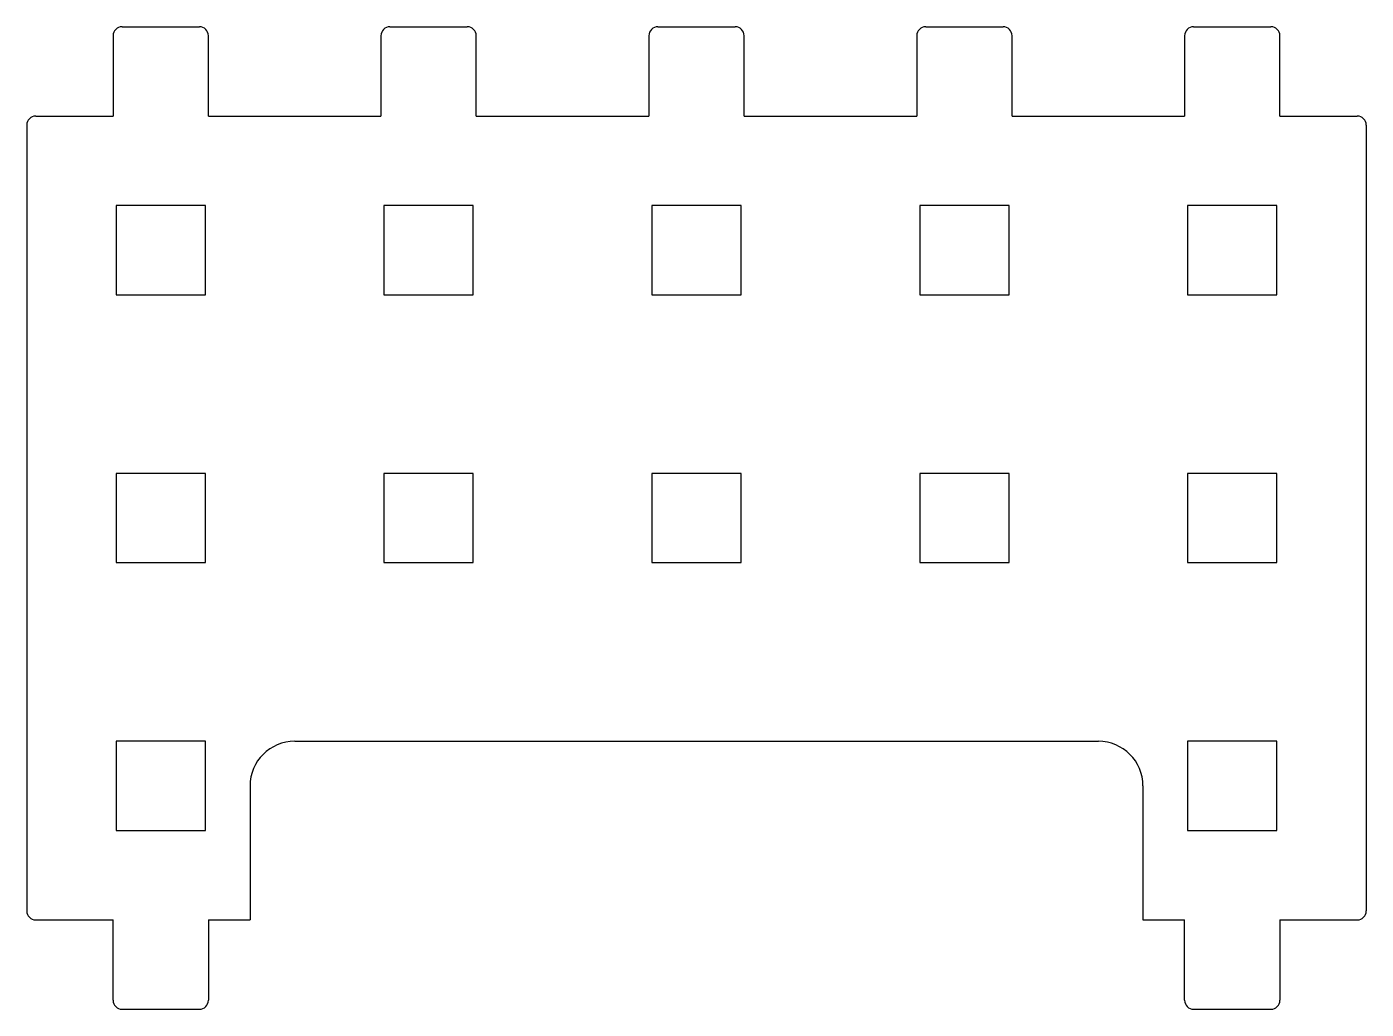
# Model space of a CAD drawing. Header units: millimetres. Extents: x 9.5 to 54.5, y 266.1 to 299.1.
import ezdxf

# ---------------------------------------------------------------- set-up
doc = ezdxf.new("R2010")
doc.units = ezdxf.units.MM
doc.layers.add('Default', color=7, linetype='Continuous')

# ---------------------------------------------------------------- blocks, each defined once
blk = doc.blocks.new('SE')
at = {"layer": 'Default', "color": 7, "linetype": 'Continuous'}
for p, q in [((12.479, 293.122), (12.479, 290.122)), ((15.479, 293.122), (12.479, 293.122)), ((15.479, 290.122), (15.479, 293.122)), ((12.479, 290.122), (15.479, 290.122))]:
    blk.add_line(p, q, dxfattribs=at)
blk = doc.blocks.new('SE1')
at = {"layer": 'Default', "color": 7, "linetype": 'Continuous'}
for p, q in [((21.479, 293.122), (21.479, 290.122)), ((24.479, 293.122), (21.479, 293.122)), ((24.479, 290.122), (24.479, 293.122)), ((21.479, 290.122), (24.479, 290.122))]:
    blk.add_line(p, q, dxfattribs=at)
blk = doc.blocks.new('SE2')
at = {"layer": 'Default', "color": 7, "linetype": 'Continuous'}
for p, q in [((30.479, 293.122), (30.479, 290.122)), ((33.479, 293.122), (30.479, 293.122)), ((33.479, 290.122), (33.479, 293.122)), ((30.479, 290.122), (33.479, 290.122))]:
    blk.add_line(p, q, dxfattribs=at)
blk = doc.blocks.new('SE3')
at = {"layer": 'Default', "color": 7, "linetype": 'Continuous'}
for p, q in [((12.479, 275.122), (12.479, 272.122)), ((15.479, 275.122), (12.479, 275.122)), ((15.479, 272.122), (15.479, 275.122)), ((12.479, 272.122), (15.479, 272.122))]:
    blk.add_line(p, q, dxfattribs=at)
blk = doc.blocks.new('SE4')
at = {"layer": 'Default', "color": 7, "linetype": 'Continuous'}
for p, q in [((12.479, 284.122), (12.479, 281.122)), ((15.479, 284.122), (12.479, 284.122)), ((15.479, 281.122), (15.479, 284.122)), ((12.479, 281.122), (15.479, 281.122))]:
    blk.add_line(p, q, dxfattribs=at)
blk = doc.blocks.new('SE5')
at = {"layer": 'Default', "color": 7, "linetype": 'Continuous'}
for p, q in [((21.479, 284.122), (21.479, 281.122)), ((24.479, 284.122), (21.479, 284.122)), ((24.479, 281.122), (24.479, 284.122)), ((21.479, 281.122), (24.479, 281.122))]:
    blk.add_line(p, q, dxfattribs=at)
blk = doc.blocks.new('SE6')
at = {"layer": 'Default', "color": 7, "linetype": 'Continuous'}
for p, q in [((30.479, 284.122), (30.479, 281.122)), ((33.479, 284.122), (30.479, 284.122)), ((33.479, 281.122), (33.479, 284.122)), ((30.479, 281.122), (33.479, 281.122))]:
    blk.add_line(p, q, dxfattribs=at)
blk = doc.blocks.new('SE7')
at = {"layer": 'Default', "color": 7, "linetype": 'Continuous'}
for p, q in [((48.479, 293.122), (48.479, 290.122)), ((51.479, 293.122), (48.479, 293.122)), ((51.479, 290.122), (51.479, 293.122)), ((48.479, 290.122), (51.479, 290.122))]:
    blk.add_line(p, q, dxfattribs=at)
blk = doc.blocks.new('SE8')
at = {"layer": 'Default', "color": 7, "linetype": 'Continuous'}
for p, q in [((48.479, 275.122), (48.479, 272.122)), ((51.479, 275.122), (48.479, 275.122)), ((51.479, 272.122), (51.479, 275.122)), ((48.479, 272.122), (51.479, 272.122))]:
    blk.add_line(p, q, dxfattribs=at)
blk = doc.blocks.new('SE9')
at = {"layer": 'Default', "color": 7, "linetype": 'Continuous'}
for p, q in [((48.479, 284.122), (48.479, 281.122)), ((51.479, 284.122), (48.479, 284.122)), ((51.479, 281.122), (51.479, 284.122)), ((48.479, 281.122), (51.479, 281.122))]:
    blk.add_line(p, q, dxfattribs=at)
blk = doc.blocks.new('SE10')
at = {"layer": 'Default', "color": 7, "linetype": 'Continuous'}
for p, q in [((39.479, 293.122), (39.479, 290.122)), ((42.479, 293.122), (39.479, 293.122)), ((42.479, 290.122), (42.479, 293.122)), ((39.479, 290.122), (42.479, 290.122))]:
    blk.add_line(p, q, dxfattribs=at)
blk = doc.blocks.new('SE11')
at = {"layer": 'Default', "color": 7, "linetype": 'Continuous'}
for p, q in [((39.479, 284.122), (39.479, 281.122)), ((42.479, 284.122), (39.479, 284.122)), ((42.479, 281.122), (42.479, 284.122)), ((39.479, 281.122), (42.479, 281.122))]:
    blk.add_line(p, q, dxfattribs=at)

msp = doc.modelspace()

# ---------------------------------------------------------------- linework, layer by layer
at = {"layer": 'Default', "color": 7, "linetype": 'Continuous'}
for p, q in [((12.379, 298.822), (12.379, 296.122)), ((12.679, 299.122), (15.279, 299.122)), ((15.579, 296.122), (15.579, 298.822)), ((21.379, 298.822), (21.379, 296.122)), ((21.679, 299.122), (24.279, 299.122)), ((24.579, 296.122), (24.579, 298.822)), ((30.379, 298.822), (30.379, 296.122)), ((30.679, 299.122), (33.279, 299.122)), ((33.579, 296.122), (33.579, 298.822)), ((39.379, 298.822), (39.379, 296.122)), ((39.679, 299.122), (42.279, 299.122)), ((42.579, 296.122), (42.579, 298.822)), ((48.379, 298.822), (48.379, 296.122)), ((48.679, 299.122), (51.279, 299.122)), ((51.579, 296.122), (51.579, 298.822)), ((9.779, 296.122), (12.379, 296.122)), ((15.579, 296.122), (21.379, 296.122)), ((24.579, 296.122), (30.379, 296.122)), ((33.579, 296.122), (39.379, 296.122)), ((42.579, 296.122), (48.379, 296.122)), ((51.579, 296.122), (54.179, 296.122)), ((9.479, 295.822), (9.479, 269.422)), ((54.479, 295.822), (54.479, 269.422)), ((18.479, 275.122), (45.479, 275.122)), ((16.979, 273.622), (16.979, 269.122)), ((46.979, 273.622), (46.979, 269.122)), ((9.779, 269.122), (12.379, 269.122)), ((12.379, 266.422), (12.379, 269.122)), ((15.579, 269.122), (15.579, 266.422)), ((15.579, 269.122), (16.979, 269.122)), ((46.979, 269.122), (48.379, 269.122)), ((48.379, 266.422), (48.379, 269.122)), ((51.579, 269.122), (51.579, 266.422)), ((51.579, 269.122), (54.179, 269.122)), ((12.679, 266.122), (15.279, 266.122)), ((48.679, 266.122), (51.279, 266.122))]:
    msp.add_line(p, q, dxfattribs=at)
for centre, radius, start, end in [((12.679, 298.822), 0.3, 90, 180), ((15.279, 298.822), 0.3, 0, 90), ((21.679, 298.822), 0.3, 90, 180), ((24.279, 298.822), 0.3, 0, 90), ((30.679, 298.822), 0.3, 90, 180), ((33.279, 298.822), 0.3, 0, 90), ((39.679, 298.822), 0.3, 90, 180), ((42.279, 298.822), 0.3, 0, 90), ((48.679, 298.822), 0.3, 90, 180), ((51.279, 298.822), 0.3, 0, 90), ((9.779, 295.822), 0.3, 90, 180), ((54.179, 295.822), 0.3, 0, 90), ((18.479, 273.622), 1.5, 90, 180), ((45.479, 273.622), 1.5, 0, 90), ((9.779, 269.422), 0.3, 180, 270), ((54.179, 269.422), 0.3, 270, 0), ((12.679, 266.422), 0.3, 180, 270), ((15.279, 266.422), 0.3, 270, 0), ((48.679, 266.422), 0.3, 180, 270), ((51.279, 266.422), 0.3, 270, 0)]:
    msp.add_arc(centre, radius, start, end, dxfattribs=at)

# ---------------------------------------------------------------- block references
at = {"layer": 'Default'}
for name in ['SE', 'SE1', 'SE2', 'SE10', 'SE7', 'SE4', 'SE5', 'SE6', 'SE11', 'SE9', 'SE3', 'SE8']:
    msp.add_blockref(name, (0, 0), dxfattribs=at)

doc.saveas('drawing.dxf')
